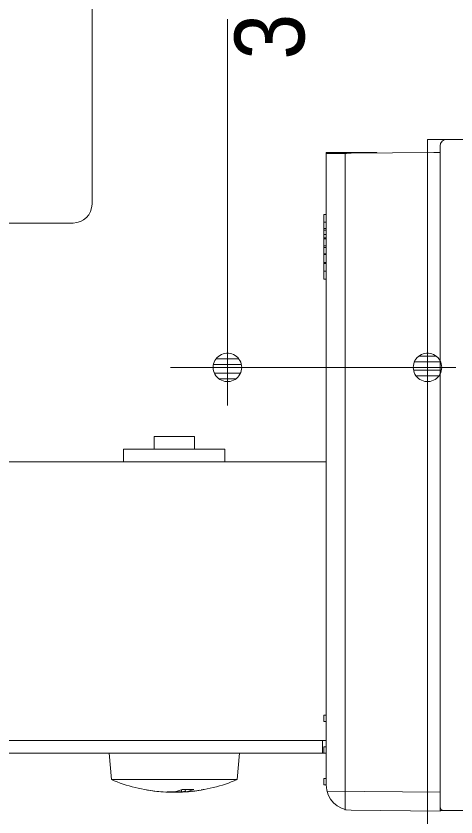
# Model space of a CAD drawing. Units: millimetres, scale not verified. Extents: x -4547 to 4547, y -2284 to 2284.
# Drawn here: x -1826.6 to -1652.9, y -204.5 to 111.7 of the extents above; entities that cross this region are included whole.
import ezdxf
from ezdxf.enums import TextEntityAlignment as Align

# ---------------------------------------------------------------- set-up
doc = ezdxf.new("R2010")
doc.units = ezdxf.units.MM
doc.header["$LTSCALE"] = 20
for name, pattern in [('CHAIN1', [8, 5, -1, 1, -1]), ('DASHED1', [1.8, 1.2, -0.6]), ('DOUBLE_CHAIN1', [8.8, 5, -1, 0.6, -0.6, 0.6, -1])]:
    doc.linetypes.add(name, pattern=pattern)
for name, color, linetype, lineweight in [('0-0_2寸法-2', 7, 'Continuous', 9), ('0-1_0', 7, 'Continuous', 9), ('0-4_3一般', 7, 'Continuous', 9)]:
    doc.layers.add(name, color=color, linetype=linetype, lineweight=lineweight)
doc.styles.add('ＭＳ Ｐゴシック', font='')
doc.styles.get('ＭＳ Ｐゴシック').set_extended_font_data('MS PGothic')

# ---------------------------------------------------------------- blocks, each defined once
blk = doc.blocks.new('_Dot')
at = {"layer": '0-1_0'}
for p, q in [((7.99, 6), (-7.99, 6)), ((-10, 0), (-20, 0)), ((9.78, 2), (-9.78, 2)), ((9.16, -3.98), (-9.16, -3.98)), ((6, -7.98), (-6, -7.98))]:
    blk.add_line(p, q, dxfattribs=at)
for points in [[(10, 0), (9.92, 1.25), (9.69, 2.49), (9.3, 3.68), (8.76, 4.82), (8.09, 5.88), (7.29, 6.85), (6.37, 7.71), (5.36, 8.44), (4.26, 9.05), (3.09, 9.51), (1.87, 9.82), (0.63, 9.98), (-0.63, 9.98), (-1.87, 9.82), (-3.09, 9.51), (-4.26, 9.05), (-5.36, 8.44), (-6.37, 7.71), (-7.29, 6.85), (-8.09, 5.88), (-8.76, 4.82), (-9.3, 3.68), (-9.69, 2.49), (-9.92, 1.25), (-10, 0), (0, 0)], [(-10, 0), (-9.92, -1.25), (-9.69, -2.49), (-9.3, -3.68), (-8.76, -4.82), (-8.09, -5.88), (-7.29, -6.85), (-6.37, -7.71), (-5.36, -8.44), (-4.26, -9.05), (-3.09, -9.51), (-1.87, -9.82), (-0.63, -9.98), (0.63, -9.98), (1.87, -9.82), (3.09, -9.51), (4.26, -9.05), (5.36, -8.44), (6.37, -7.71), (7.29, -6.85), (8.09, -5.88), (8.76, -4.82), (9.3, -3.68), (9.69, -2.49), (9.92, -1.25), (10, 0), (0, 0)]]:
    blk.add_lwpolyline(points, close=True, dxfattribs=at)
blk = doc.blocks.new('グループ-88')
at = {"layer": '0-4_3一般'}
for p, q in [((-9120, 800), (-9120, 2880)), ((-9120, 750), (-9120, 800)), ((-13620, 600), (-9320, 600)), ((-9320, 600), (-9270, 600)), ((-9320, 600), (-9270, 600)), ((-9320, 600), (-9270, 600))]:
    blk.add_line(p, q, dxfattribs=at)
blk.add_arc((-9270, 750), 150, 270, 0, dxfattribs=at)
blk = doc.blocks.new('グループ-89')
at = {"layer": '0-4_3一般'}
for p, q in [((-7270, 1156.7), (-7270, -143.3)), ((-6920, 1156.7), (-7270, 1156.7)), ((-7120, -4037.2), (-7120, 1150.2)), ((-6420, 1156.7), (-7071.7, 1150.6)), ((-7290, 668.7), (-7290, 544.2)), ((-7270, 668.7), (-7290, 668.7)), ((-6370, 656.7), (-6370, -3843.3)), ((-7270, 544.2), (-7290, 544.2)), ((-7290, 544.2), (-7290, 509.6)), ((-7270, 509.6), (-7290, 509.6)), ((-7290, 509.6), (-7290, 156.7)), ((-7270, 156.7), (-7290, 156.7)), ((-7269.9, -143.3), (-7270, -143.3)), ((-7270, -143.3), (-7270, -3837.2)), ((-8630, -1185.4), (-8630, -1085.4)), ((-8310, -1085.4), (-8630, -1085.4)), ((-8310, -1085.4), (-8310, -1185.4)), ((-8870, -1285.4), (-8870, -1185.4)), ((-8070, -1185.4), (-8870, -1185.4)), ((-8070, -1185.4), (-8070, -1285.4)), ((-7270, -1285.4), (-12169.9, -1285.4)), ((-7290, -3287.2), (-7290, -3337.2)), ((-7270, -3287.2), (-7290, -3287.2)), ((-7270, -3337.2), (-7290, -3337.2)), ((-13150.8, -3485.4), (-7270, -3485.4)), ((-7270, -3486.3), (-7300, -3486.3)), ((-7290, -3537.2), (-7290, -3587.2)), ((-7270, -3537.2), (-7290, -3537.2)), ((-8985, -3586.4), (-8985, -3585.4)), ((-8966.7, -3795.4), (-8985, -3586.4)), ((-7955, -3586.4), (-7973.3, -3795.4)), ((-7955, -3585.4), (-7955, -3586.4)), ((-7290, -3585.4), (-7300, -3585.4)), ((-7270, -3587.2), (-7290, -3587.2)), ((-7290, -3787.2), (-7290, -3837.2)), ((-7270, -3787.2), (-7290, -3787.2)), ((-7270, -3837.2), (-7290, -3837.2)), ((-8557.5, -3891.2), (-8574.5, -3891.2)), ((-8527.3, -3891.2), (-8474.1, -3891.2)), ((-8465.9, -3891.2), (-8470, -3890.5)), ((-8412.7, -3891.2), (-8465.9, -3891.2)), ((-8412.7, -3891.2), (-8413.8, -3875.8)), ((-8382.5, -3891.2), (-8383.2, -3872.1)), ((-8382.5, -3891.2), (-8365.5, -3891.2)), ((-7264.1, -3885.5), (-6370, -3893.3))]:
    blk.add_line(p, q, dxfattribs=at)
at = {"layer": '0-4_3一般', "linetype": 'DASHED1'}
for p, q in [((-7290, 606.4), (-7270, 606.4)), ((-7270, 558), (-7290, 558)), ((-7270, 481.9), (-7290, 481.9)), ((-7270, 475), (-7290, 475)), ((-7270, 418.9), (-7290, 418.9)), ((-7270, 405.8), (-7290, 405.8)), ((-7270, 357.4), (-7290, 357.4)), ((-7270, 350.4), (-7290, 350.4)), ((-7270, 288.2), (-7290, 288.2)), ((-7270, 281.3), (-7290, 281.3)), ((-7270, 219), (-7290, 219)), ((-7270, -3585.4), (-7290, -3585.4))]:
    blk.add_line(p, q, dxfattribs=at)
at = {"layer": '0-4_3一般'}
for points in [[(-7270, 1148.9), (-7266.2, 1148.9), (-7254.9, 1149), (-7236.7, 1149.2), (-7212, 1149.4), (-7182, 1149.6), (-7147.7, 1149.9), (-7110.5, 1150.3), (-7071.7, 1150.6)], [(-6870, 1152.4), (-6870, 1156.7), (-6920, 1156.7)], [(-6420, 1156.7), (-6370, 1156.7), (-6370, 1056.7), (-6370, 656.7)], [(-12169.9, -3585.4), (-7300, -3585.4), (-7300, -3486.3)], [(-8985, -3586.4), (-8927.7, -3586.4), (-7955, -3586.4)], [(-8966.7, -3795.4), (-8911.5, -3795.4), (-7973.3, -3795.4)], [(-7071.7, -4037.2), (-6370, -4043.3), (-6370, -3843.3)], [(-8412.7, -3891.2), (-8396.2, -3889.7), (-8382.5, -3888.3)]]:
    blk.add_lwpolyline(points, dxfattribs=at)
for centre, radius, start, end in [((-8470, -2611.8), 1283.6, 247.23443, 264.97748), ((-8470, -2611.8), 1283.6, 275.02252, 292.76557), ((-7070, -3837.2), 200, 180, 269.5), ((-8493, -2874.2), 1020.2, 257.97959, 265.41624), ((-8470, -2611.8), 1283.6, 266.0917, 273.9083), ((-8520.3, -3599), 295.8, 278.99057, 292.61364), ((-8360.8, -2782.6), 1090.4, 267.59408, 272.40592), ((-8428.7, -3599), 295.8, 278.99057, 292.61364)]:
    blk.add_arc(centre, radius, start, end, dxfattribs=at)
at = {"layer": '0-4_3一般', "linetype": 'DASHED1'}
blk.add_arc((-8447, -2874.3), 1020.2, 274.58374, 282.02043, dxfattribs=at)
blk = doc.blocks.new('グループ-92')
at = {"layer": '0-4_3一般'}
blk.add_lwpolyline([(-6470, -32220), (-2870, -32220), (-2870, 1260), (-6470, 1260)], close=True, dxfattribs=at)
for name in ['グループ-88', 'グループ-89']:
    blk.add_blockref(name, (0, 0), dxfattribs=at)
blk = doc.blocks.new('グループ-97')
at = {"layer": '0-4_3一般'}
for p, q in [((-6370, -4010), (-6370, 1210)), ((-6170, 1260), (-6320, 1260)), ((-6140, 491.4), (-6140, 1230)), ((-3200, 1230), (-3200, 491.4)), ((-3020, 1260), (-3170, 1260)), ((-2970, 1210), (-2970, -4010)), ((-5815, 1035), (-5815, 563.7)), ((-4700, 1060), (-5790, 1060)), ((-4670, 1030), (-4700, 1060)), ((-4670, 1030), (-4640, 1060)), ((-3550, 1060), (-4640, 1060)), ((-3525, 1035), (-3525, 563.7)), ((-5615, 830), (-5615, 533)), ((-5170, 860), (-5585, 860)), ((-5170, 860), (-5170, 840)), ((-4170, 860), (-4170, 835)), ((-3755, 860), (-4170, 860)), ((-3725, 830), (-3725, 533)), ((-4195, 810), (-5140, 810)), ((-6140, -1390), (-6140, -71.4)), ((-3200, -71.4), (-3200, -1390)), ((-4200.3, -1420), (-6110, -1420)), ((-4200.3, -1420), (-4170.3, -1420)), ((-4170.3, -1420), (-4200.3, -1420)), ((-3230, -1420), (-4170.3, -1420)), ((-6140, -3515.5), (-6140, -1570)), ((-3230, -1540), (-6110, -1540)), ((-3200, -1570), (-3200, -3515.5)), ((-4175, -2740), (-5165, -2740)), ((-5215, -3690), (-5215, -2790)), ((-4125, -3690), (-4125, -2790)), ((-4295, -2860), (-5045, -2860)), ((-5095, -2910), (-5095, -3990)), ((-4245, -3990), (-4245, -2910)), ((-5265, -3740), (-5373.3, -3740)), ((-5215, -3770), (-5215, -3770)), ((-3966.7, -3740), (-4075, -3740)), ((-5090, -4040), (-6340, -4040)), ((-5095, -3990), (-5090, -3990)), ((-5070, -4010), (-5070, -4020)), ((-5070, -4040), (-5069.8, -4040)), ((-4270, -4010), (-4270, -4020)), ((-4245, -3990), (-4250, -3990)), ((-4250, -4040), (-3000, -4040))]:
    blk.add_line(p, q, dxfattribs=at)
at = {"layer": '0-4_3一般', "linetype": 'CHAIN1'}
for p, q in [((-4670, 1030), (-4670, 1242.6)), ((-4670, -4160.7), (-4670, 1030)), ((-5755, 578.5), (-5755, -158.5)), ((-3585, 578.5), (-3585, -158.5)), ((-5755, -3540), (-5755, 367.5)), ((-3585, 367.5), (-3585, -3540)), ((-6123.5, 210), (-5386.5, 210)), ((-3953.5, 210), (-3216.5, 210)), ((-5755, -3371.5), (-5755, -4108.5)), ((-3585, -3371.5), (-3585, -4108.5)), ((-6123.5, -3740), (-5386.5, -3740)), ((-3953.5, -3740), (-3216.5, -3740))]:
    blk.add_line(p, q, dxfattribs=at)
at = {"layer": '0-4_3一般', "linetype": 'DOUBLE_CHAIN1'}
for p, q in [((-6035.1, 411.4), (-6111.2, 411.4)), ((-6016.1, 8.6), (-6127.7, 8.6)), ((-6370, -4010), (-6370, -4040)), ((-6340, -4040), (-6370, -4040)), ((-3000, -4040), (-2970, -4040)), ((-2970, -4010), (-2970, -4040))]:
    blk.add_line(p, q, dxfattribs=at)
at = {"layer": '0-4_3一般'}
for centre, radius, start, end in [((-6320, 1210), 50, 90, 180), ((-6170, 1230), 30, 0, 90), ((-3170, 1230), 30, 90, 180), ((-3020, 1210), 50, 0, 90), ((-5790, 1035), 25, 90, 180), ((-3550, 1035), 25, 0, 90), ((-5585, 830), 30, 90, 180), ((-5140, 840), 30, 180, 270), ((-4195, 835), 25, 270, 0), ((-3755, 830), 30, 0, 90), ((-5755, 210), 335, 104.27495, 137.19933), ((-5845, 563.7), 30, 284.27495, 0), ((-5585, 533), 30, 180, 242.24101), ((-5755, 210), 335, 3.28389, 62.24101), ((-3585, 210), 335, 117.75899, 176.71611), ((-3755, 533), 30, 297.75899, 0), ((-3495, 563.7), 30, 180, 255.72505), ((-3585, 210), 335, 42.80067, 75.72505), ((-6060, 491.4), 80, 180, 317.73474), ((-3280, 491.4), 80, 222.26526, 0), ((-5755, 210), 175, 3.28389, 180), ((-3585, 210), 175, 0, 176.71611), ((-5755, 210), 175, 180, 266.71611), ((-5500.4, 224.6), 80, 183.28389, 255), ((-5500.4, 224.6), 80, 255, 3.28389), ((-3839.6, 224.6), 80, 176.71611, 285), ((-3839.6, 224.6), 80, 285, 356.71611), ((-3585, 210), 175, 273.28389, 0), ((-6060, -71.4), 80, 42.26526, 180), ((-5769.6, -44.6), 80, 15, 86.71611), ((-3570.4, -44.6), 80, 93.28389, 165), ((-3280, -71.4), 80, 0, 137.73474), ((-5755, 210), 335, 222.80067, 266.71611), ((-5769.6, -44.6), 80, 266.71611, 15), ((-3570.4, -44.6), 80, 165, 273.28389), ((-3585, 210), 335, 273.28389, 317.19933), ((-6110, -1390), 30, 180, 270), ((-3230, -1390), 30, 270, 0), ((-6110, -1570), 30, 90, 180), ((-3230, -1570), 30, 0, 90), ((-5165, -2790), 50, 90, 180), ((-4175, -2790), 50, 0, 90), ((-5045, -2910), 50, 90, 180), ((-4295, -2910), 50, 0, 90), ((-6080, -3515.5), 60, 180, 325.74111), ((-5755, -3740), 335, 140.20818, 145.29747), ((-5755, -3740), 335, 138.28389, 140.20818), ((-5755, -3740), 335, 138.28389, 140.20818), ((-5945.3, -3570.3), 80, 30, 138.28389), ((-5945.3, -3570.3), 80, 318.28389, 30), ((-5564.7, -3570.3), 80, 150, 221.71611), ((-5564.7, -3570.3), 80, 41.71611, 150), ((-5755, -3740), 335, 7.46209, 41.71611), ((-3585, -3740), 335, 140.20818, 172.53791), ((-3585, -3740), 335, 138.28389, 140.20818), ((-3585, -3740), 335, 138.28389, 140.20818), ((-3775.3, -3570.3), 80, 30, 138.28389), ((-3775.3, -3570.3), 80, 318.28389, 30), ((-3394.7, -3570.3), 80, 150, 221.71611), ((-3394.7, -3570.3), 80, 41.71611, 150), ((-3585, -3740), 335, 34.70253, 41.71611), ((-3260, -3515.5), 60, 214.25889, 0), ((-5755, -3740), 175, 138.28389, 180), ((-5755, -3740), 175, 180, 41.71611), ((-3585, -3740), 175, 180, 41.71611), ((-3585, -3740), 175, 138.28389, 180), ((-5373.3, -3690), 50, 187.46209, 270), ((-5265, -3690), 50, 270, 0), ((-4075, -3690), 50, 180, 270), ((-3966.7, -3690), 50, 270, 352.53791), ((-6340, -4010), 30, 180, 270), ((-5090, -4010), 20, 0, 90), ((-5090, -4020), 20, 270, 0), ((-4250, -4010), 20, 90, 180), ((-4250, -4020), 20, 180, 270), ((-3000, -4010), 30, 270, 0)]:
    blk.add_arc(centre, radius, start, end, dxfattribs=at)
blk = doc.blocks.new('グループ-98')
at = {"layer": '0-4_3一般'}
for name in ['グループ-92', 'グループ-97']:
    blk.add_blockref(name, (0, 0), dxfattribs=at)

msp = doc.modelspace()

# ---------------------------------------------------------------- linework, layer by layer
at = {"layer": '0-0_2寸法-2'}
for p, q in [((-1743.13, 110.5), (-1743.13, -42)), ((-1664.13, 48), (-1664.13, -42)), ((-1754.38, -27), (-1765.64, -27)), ((-1664.13, -27), (-1743.13, -27))]:
    msp.add_line(p, q, dxfattribs=at)

# ---------------------------------------------------------------- block references
at = {"layer": '0-0_2寸法-2', "xscale": 0.5627563, "yscale": 0.5627563}
msp.add_blockref('_Dot', (-1743.13, -27), dxfattribs=at)
at = {"layer": '0-0_2寸法-2', "xscale": 0.5627563, "yscale": 0.5627563, "rotation": 180}
msp.add_blockref('_Dot', (-1664.13, -27), dxfattribs=at)
at = {"layer": '0-4_3一般', "xscale": 0.05, "yscale": 0.05}
msp.add_blockref('グループ-98', (-1340.62, 0), dxfattribs=at)

# ---------------------------------------------------------------- texts
at = {"layer": '0-0_2寸法-2', "style": 'ＭＳ Ｐゴシック', "width": 0.9}
msp.add_text('3', height=27.57, rotation=90, dxfattribs=at).set_placement((-1704.48, 94.54), align=Align.BOTTOM_LEFT)

doc.saveas('drawing.dxf')
